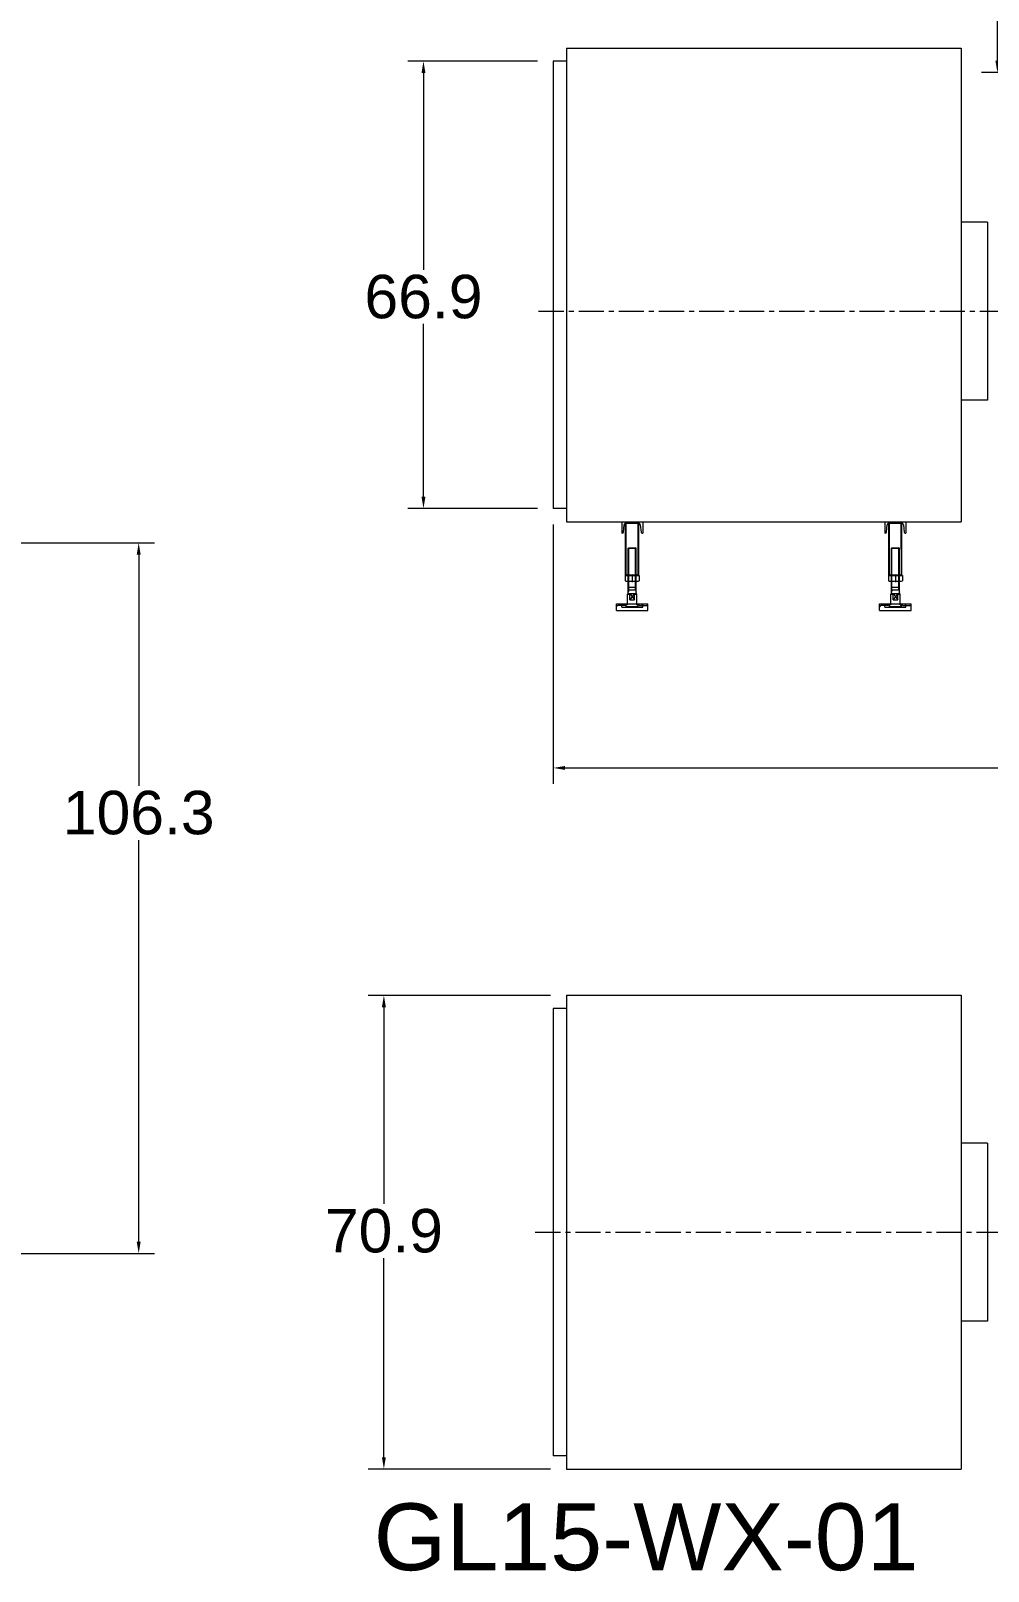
# Model space of a CAD drawing. Header units: inches. Extents: x 0 to 26418, y 0 to 20128.
# Drawn here: x 16515 to 20152, y 5981 to 11834 of the extents above; entities that cross this region are included whole.
import ezdxf

# ---------------------------------------------------------------- set-up
doc = ezdxf.new("R2010")
doc.units = ezdxf.units.IN
doc.header["$MEASUREMENT"] = 0
doc.linetypes.add('CENTER', pattern=[50.8, 31.75, -6.35, 6.35, -6.35])
doc.layers.get('Defpoints').update_dxf_attribs({"lineweight": 5})
doc.layers.add('CAXA1', color=5, linetype='CENTER', lineweight=5)
doc.styles.add('Roman', font='arial.ttf')
doc.styles.get("Standard").update_dxf_attribs({"font": 'arial.ttf'})
doc.dimstyles.new('ISO-25', dxfattribs={"dimscale": 30, "dimtxt": 1.5, "dimasz": 1.5, "dimexe": 2, "dimexo": 2, "dimtad": 1, "dimtih": 1, "dimtoh": 1, "dimdec": 1, "dimlfac": 0.03937, "dimdsep": 46, "dimtxsty": 'Standard', "dimcen": 2.5, "dimclrd": 7, "dimclre": 7, "dimclrt": 7, "dimadec": 0, "dimazin": 0, "dimtfac": 1, "dimtdec": 1, "dimtmove": 0, "dimatfit": 3, "dimfxl": 1, "dimlwd": 5, "dimlwe": 5, "dimarcsym": 0})

# ---------------------------------------------------------------- blocks, each defined once
blk = doc.blocks.new('*D50')
at = {"color": 7, "linetype": 'Continuous', "lineweight": 5, "transparency": 16777216}
for p, q in [((15656.3, 9888.1), (16984.7, 9888.1)), ((16924.7, 9843.1), (16924.7, 8965.2)), ((16924.7, 7233.1), (16924.7, 8759.1)), ((15656.3, 7188.1), (16984.7, 7188.1))]:
    blk.add_line(p, q, dxfattribs=at)
at = {"color": 7, "transparency": 16777216}
for points in [[(16917.2, 9843.1), (16932.2, 9843.1), (16924.7, 9888.1)], [(16917.2, 7233.1), (16932.2, 7233.1), (16924.7, 7188.1)]]:
    blk.add_solid(points, dxfattribs=at)
at = {"layer": 'Defpoints', "color": 0, "transparency": 16777216}
for p in [(15596.3, 9888.1), (15596.3, 7188.1), (16924.7, 7188.1)]:
    blk.add_point(p, dxfattribs=at)
at = {"color": 7, "lineweight": 5, "transparency": 16777216, "insert": (16924.7, 8862.2), "char_height": 165, "attachment_point": 5, "style": 'Roman'}
blk.add_mtext('106.3', dxfattribs=at)
blk = doc.blocks.new('*D45')
at = {"color": 7, "linetype": 'Continuous', "lineweight": 5, "transparency": 16777216}
for p, q in [((24618, 10158.3), (24618, 8972.9)), ((18499.7, 9958.4), (18499.7, 8972.9)), ((18544.7, 9032.9), (24573, 9032.9))]:
    blk.add_line(p, q, dxfattribs=at)
at = {"color": 7, "transparency": 16777216}
for points in [[(18544.7, 9040.4), (18544.7, 9025.4), (18499.7, 9032.9)], [(24573, 9040.4), (24573, 9025.4), (24618, 9032.9)]]:
    blk.add_solid(points, dxfattribs=at)
at = {"layer": 'Defpoints', "color": 0, "transparency": 16777216}
for p in [(24618, 10218.3), (18499.7, 10018.4), (24618, 9032.9)]:
    blk.add_point(p, dxfattribs=at)
at = {"color": 7, "lineweight": 5, "transparency": 16777216, "insert": (21558.9, 9154.8), "char_height": 165, "attachment_point": 5, "style": 'Roman'}
blk.add_mtext('{\\H1.25x;B}', dxfattribs=at)
blk = doc.blocks.new('*D36')
at = {"color": 7, "linetype": 'Continuous', "lineweight": 5, "transparency": 16777216}
for p, q in [((20225.3, 13774.8), (20127.2, 13774.8)), ((20187.2, 13729.8), (20187.2, 12902.5)), ((20187.2, 11719.8), (20187.2, 12700)), ((20462.8, 11674.8), (20127.2, 11674.8))]:
    blk.add_line(p, q, dxfattribs=at)
at = {"color": 7, "transparency": 16777216}
for points in [[(20179.7, 13729.8), (20194.7, 13729.8), (20187.2, 13774.8)], [(20179.7, 11719.8), (20194.7, 11719.8), (20187.2, 11674.8)]]:
    blk.add_solid(points, dxfattribs=at)
at = {"layer": 'Defpoints', "color": 0, "transparency": 16777216}
for p in [(20285.3, 13774.8), (20187.2, 11674.8), (20522.8, 11674.8)]:
    blk.add_point(p, dxfattribs=at)
at = {"color": 7, "lineweight": 5, "transparency": 16777216, "insert": (20187.2, 12801.2), "char_height": 165, "attachment_point": 5, "style": 'Roman'}
blk.add_mtext('F', dxfattribs=at)
blk = doc.blocks.new('*D33')
at = {"color": 7, "linetype": 'Continuous', "lineweight": 5, "transparency": 16777216}
for p, q in [((18489.7, 8168.9), (17796.3, 8168.9)), ((17856.3, 8123.9), (17856.3, 7376.5)), ((17856.3, 6413.9), (17856.3, 7170.5)), ((18489.7, 6368.9), (17796.3, 6368.9))]:
    blk.add_line(p, q, dxfattribs=at)
at = {"color": 7, "transparency": 16777216}
for points in [[(17848.8, 8123.9), (17863.8, 8123.9), (17856.3, 8168.9)], [(17848.8, 6413.9), (17863.8, 6413.9), (17856.3, 6368.9)]]:
    blk.add_solid(points, dxfattribs=at)
at = {"layer": 'Defpoints', "color": 0, "transparency": 16777216}
for p in [(18549.7, 8168.9), (17856.3, 6368.9), (18549.7, 6368.9)]:
    blk.add_point(p, dxfattribs=at)
at = {"color": 7, "lineweight": 5, "transparency": 16777216, "insert": (17856.3, 7273.5), "char_height": 165, "attachment_point": 5, "style": 'Roman'}
blk.add_mtext('70.9', dxfattribs=at)
blk = doc.blocks.new('*D34')
at = {"color": 7, "linetype": 'Continuous', "lineweight": 5, "transparency": 16777216}
for p, q in [((18439.7, 11718.4), (17946.7, 11718.4)), ((18006.7, 11673.4), (18006.7, 10925.9)), ((18006.7, 10063.4), (18006.7, 10720)), ((18439.7, 10018.4), (17946.7, 10018.4))]:
    blk.add_line(p, q, dxfattribs=at)
at = {"color": 7, "transparency": 16777216}
for points in [[(17999.2, 11673.4), (18014.2, 11673.4), (18006.7, 11718.4)], [(17999.2, 10063.4), (18014.2, 10063.4), (18006.7, 10018.4)]]:
    blk.add_solid(points, dxfattribs=at)
at = {"layer": 'Defpoints', "color": 0, "transparency": 16777216}
for p in [(18499.7, 11718.4), (18006.7, 10018.4), (18499.7, 10018.4)]:
    blk.add_point(p, dxfattribs=at)
at = {"color": 7, "lineweight": 5, "transparency": 16777216, "insert": (18006.7, 10822.9), "char_height": 165, "attachment_point": 5, "style": 'Roman'}
blk.add_mtext('66.9', dxfattribs=at)

msp = doc.modelspace()

# ---------------------------------------------------------------- linework, layer by layer
at = {"color": 7, "lineweight": 5}
for p, q in [((18549.67, 11768.4), (18549.67, 9968.4)), ((18549.67, 11768.4), (20049.67, 11768.4)), ((20049.67, 11768.4), (20049.67, 9968.4)), ((18499.67, 11718.4), (18499.67, 10018.4)), ((18549.67, 11718.4), (18499.67, 11718.4)), ((20149.67, 11106.4), (20049.67, 11106.4)), ((20149.67, 11106.4), (20149.67, 10430.4)), ((20149.67, 10430.4), (20049.67, 10430.4)), ((18549.67, 10018.4), (18499.67, 10018.4)), ((18549.67, 9968.4), (20049.67, 9968.4)), ((18759.67, 9968.4), (18839.67, 9968.4)), ((18759.67, 9968.4), (18759.67, 9925.4)), ((18766.13, 9929), (18768.85, 9956.2)), ((18774.67, 9764.4), (18774.67, 9963.11)), ((18776.81, 9963.4), (18822.53, 9963.4)), ((18776.81, 9764.4), (18777.17, 9963.4)), ((18822.53, 9764.4), (18822.17, 9963.4)), ((18824.67, 9764.4), (18824.67, 9963.11)), ((18830.49, 9956.2), (18833.21, 9929)), ((18839.67, 9968.4), (18839.67, 9925.4)), ((19759.67, 9968.4), (19839.67, 9968.4)), ((19759.67, 9968.4), (19759.67, 9925.4)), ((19766.13, 9929), (19768.85, 9956.2)), ((19774.67, 9764.4), (19774.67, 9963.11)), ((19776.81, 9963.4), (19822.53, 9963.4)), ((19776.81, 9764.4), (19777.17, 9963.4)), ((19822.53, 9764.4), (19822.17, 9963.4)), ((19824.67, 9764.4), (19824.67, 9963.11)), ((19830.49, 9956.2), (19833.21, 9929)), ((19839.67, 9968.4), (19839.67, 9925.4)), ((18762.15, 9925.4), (18759.67, 9925.4)), ((18837.19, 9925.4), (18839.67, 9925.4)), ((19762.15, 9925.4), (19759.67, 9925.4)), ((19837.19, 9925.4), (19839.67, 9925.4)), ((18784.67, 9867.4), (18786.67, 9869.4)), ((18784.67, 9867.4), (18814.67, 9867.4)), ((18784.67, 9695.4), (18784.67, 9867.4)), ((18786.56, 9709.37), (18786.56, 9869.29)), ((18786.67, 9869.4), (18812.67, 9869.4)), ((18814.67, 9867.4), (18812.67, 9869.4)), ((18812.77, 9709.37), (18812.77, 9869.29)), ((18814.67, 9695.4), (18814.67, 9867.4)), ((19784.67, 9867.4), (19786.67, 9869.4)), ((19784.67, 9867.4), (19814.67, 9867.4)), ((19784.67, 9695.4), (19784.67, 9867.4)), ((19786.56, 9709.37), (19786.56, 9869.29)), ((19786.67, 9869.4), (19812.67, 9869.4)), ((19814.67, 9867.4), (19812.67, 9869.4)), ((19812.77, 9709.37), (19812.77, 9869.29)), ((19814.67, 9695.4), (19814.67, 9867.4)), ((18773.11, 9764.39), (18773.11, 9744.1)), ((18774.67, 9766.4), (18824.67, 9766.4)), ((18776.81, 9764.4), (18824.67, 9764.4)), ((18779.75, 9766.4), (18819.58, 9766.4)), ((18779.75, 9742.1), (18819.58, 9742.1)), ((18784.17, 9719.4), (18815.17, 9719.4)), ((18786.39, 9744.1), (18786.39, 9764.39)), ((18799.67, 9768.4), (18799.67, 9739.1)), ((18812.94, 9744.1), (18812.94, 9764.39)), ((18826.22, 9764.39), (18826.22, 9744.1)), ((19773.11, 9764.39), (19773.11, 9744.1)), ((19774.67, 9766.4), (19824.67, 9766.4)), ((19776.81, 9764.4), (19824.67, 9764.4)), ((19779.75, 9766.4), (19819.58, 9766.4)), ((19779.75, 9742.1), (19819.58, 9742.1)), ((19784.17, 9719.4), (19815.17, 9719.4)), ((19786.39, 9744.1), (19786.39, 9764.39)), ((19799.67, 9768.4), (19799.67, 9739.1)), ((19812.94, 9744.1), (19812.94, 9764.39)), ((19826.22, 9764.39), (19826.22, 9744.1)), ((18784.17, 9695.4), (18782.17, 9693.4)), ((18782.17, 9652.4), (18782.17, 9693.4)), ((18782.17, 9693.4), (18790.65, 9693.4)), ((18784.17, 9695.4), (18815.17, 9695.4)), ((18784.67, 9709.4), (18814.67, 9709.4)), ((18786.56, 9709.37), (18784.67, 9700.25)), ((18808.68, 9695.4), (18790.65, 9671.4)), ((18790.65, 9695.4), (18808.68, 9671.4)), ((18790.65, 9671.4), (18790.65, 9695.4)), ((18790.65, 9671.4), (18808.68, 9671.4)), ((18808.68, 9671.4), (18808.68, 9695.4)), ((18808.68, 9693.4), (18817.17, 9693.4)), ((18812.77, 9709.37), (18814.67, 9700.25)), ((18815.17, 9695.4), (18817.17, 9693.4)), ((18817.17, 9652.4), (18817.17, 9693.4)), ((19784.17, 9695.4), (19782.17, 9693.4)), ((19782.17, 9652.4), (19782.17, 9693.4)), ((19782.17, 9693.4), (19790.65, 9693.4)), ((19784.17, 9695.4), (19815.17, 9695.4)), ((19784.67, 9709.4), (19814.67, 9709.4)), ((19786.56, 9709.37), (19784.67, 9700.25)), ((19808.68, 9695.4), (19790.65, 9671.4)), ((19790.65, 9695.4), (19808.68, 9671.4)), ((19790.65, 9671.4), (19790.65, 9695.4)), ((19790.65, 9671.4), (19808.68, 9671.4)), ((19808.68, 9671.4), (19808.68, 9695.4)), ((19808.68, 9693.4), (19817.17, 9693.4)), ((19812.77, 9709.37), (19814.67, 9700.25)), ((19815.17, 9695.4), (19817.17, 9693.4)), ((19817.17, 9652.4), (19817.17, 9693.4)), ((18739.67, 9656.4), (18859.67, 9656.4)), ((18739.67, 9631.4), (18739.67, 9656.4)), ((18739.67, 9631.4), (18739.67, 9645.4)), ((18739.67, 9631.4), (18859.67, 9631.4)), ((18739.67, 9631.4), (18859.67, 9631.4)), ((18759.67, 9650.4), (18744.67, 9650.4)), ((18759.67, 9644.4), (18759.67, 9656.4)), ((18759.67, 9656.4), (18839.67, 9656.4)), ((18759.67, 9644.4), (18839.67, 9644.4)), ((18761.67, 9650.4), (18761.67, 9656.4)), ((18772.67, 9650.4), (18761.67, 9650.4)), ((18772.67, 9650.4), (18772.67, 9656.4)), ((18776.67, 9644.4), (18776.67, 9652.4)), ((18782.17, 9652.4), (18776.67, 9652.4)), ((18777.17, 9646.4), (18777.17, 9652.4)), ((18777.17, 9646.4), (18822.17, 9646.4)), ((18781.17, 9652.4), (18781.17, 9656.4)), ((18817.17, 9652.4), (18822.67, 9652.4)), ((18818.17, 9652.4), (18818.17, 9656.4)), ((18822.17, 9646.4), (18822.17, 9652.4)), ((18822.67, 9644.4), (18822.67, 9652.4)), ((18826.67, 9650.4), (18826.67, 9656.4)), ((18826.67, 9650.4), (18837.67, 9650.4)), ((18837.67, 9650.4), (18837.67, 9656.4)), ((18839.67, 9644.4), (18839.67, 9656.4)), ((18839.67, 9650.4), (18854.67, 9650.4)), ((18859.67, 9631.4), (18859.67, 9656.4)), ((18859.67, 9631.4), (18859.67, 9645.4)), ((19739.67, 9656.4), (19859.67, 9656.4)), ((19739.67, 9631.4), (19739.67, 9656.4)), ((19739.67, 9631.4), (19739.67, 9645.4)), ((19739.67, 9631.4), (19859.67, 9631.4)), ((19739.67, 9631.4), (19859.67, 9631.4)), ((19759.67, 9650.4), (19744.67, 9650.4)), ((19759.67, 9644.4), (19759.67, 9656.4)), ((19759.67, 9656.4), (19839.67, 9656.4)), ((19759.67, 9644.4), (19839.67, 9644.4)), ((19761.67, 9650.4), (19761.67, 9656.4)), ((19772.67, 9650.4), (19761.67, 9650.4)), ((19772.67, 9650.4), (19772.67, 9656.4)), ((19776.67, 9644.4), (19776.67, 9652.4)), ((19782.17, 9652.4), (19776.67, 9652.4)), ((19777.17, 9646.4), (19777.17, 9652.4)), ((19777.17, 9646.4), (19822.17, 9646.4)), ((19781.17, 9652.4), (19781.17, 9656.4)), ((19817.17, 9652.4), (19822.67, 9652.4)), ((19818.17, 9652.4), (19818.17, 9656.4)), ((19822.17, 9646.4), (19822.17, 9652.4)), ((19822.67, 9644.4), (19822.67, 9652.4)), ((19826.67, 9650.4), (19826.67, 9656.4)), ((19826.67, 9650.4), (19837.67, 9650.4)), ((19837.67, 9650.4), (19837.67, 9656.4)), ((19839.67, 9644.4), (19839.67, 9656.4)), ((19839.67, 9650.4), (19854.67, 9650.4)), ((19859.67, 9631.4), (19859.67, 9656.4)), ((19859.67, 9631.4), (19859.67, 9645.4)), ((18549.67, 8168.94), (18549.67, 6368.94)), ((18549.67, 8168.94), (20049.67, 8168.94)), ((20049.67, 8168.94), (20049.67, 6368.94)), ((18499.67, 8118.94), (18499.67, 6418.94)), ((18549.67, 8118.94), (18499.67, 8118.94)), ((20149.67, 7606.94), (20049.67, 7606.94)), ((20149.67, 7606.94), (20149.67, 6930.94)), ((20149.67, 6930.94), (20049.67, 6930.94)), ((18549.67, 6418.94), (18499.67, 6418.94)), ((18549.67, 6368.94), (20049.67, 6368.94))]:
    msp.add_line(p, q, dxfattribs=at)
for centre, radius, start, end in [((18776.81, 9955.4), 8, 90, 174.289407), ((18822.53, 9955.4), 8, 5.710593, 90), ((19776.81, 9955.4), 8, 90, 174.289407), ((19822.53, 9955.4), 8, 5.710593, 90), ((18762.15, 9929.4), 4, 270, 354.289407), ((18837.19, 9929.4), 4, 185.710593, 270), ((19762.15, 9929.4), 4, 270, 354.289407), ((19837.19, 9929.4), 4, 185.710593, 270), ((18779.75, 9754.4), 12, 56.411319, 123.588681), ((18779.75, 9754.1), 12, 236.411319, 303.588681), ((18799.67, 9721.4), 45, 72.837058, 107.162942), ((18799.67, 9787.1), 45, 252.837058, 287.162942), ((18819.58, 9754.4), 12, 56.411319, 123.588681), ((18819.58, 9754.1), 12, 236.411319, 303.588681), ((19779.75, 9754.4), 12, 56.411319, 123.588681), ((19779.75, 9754.1), 12, 236.411319, 303.588681), ((19799.67, 9721.4), 45, 72.837058, 107.162942), ((19799.67, 9787.1), 45, 252.837058, 287.162942), ((19819.58, 9754.4), 12, 56.411319, 123.588681), ((19819.58, 9754.1), 12, 236.411319, 303.588681), ((18744.67, 9645.4), 5, 90, 180), ((18799.67, 9771.96), 127.56, 259.840784, 280.159216), ((18854.67, 9645.4), 5, 0, 90), ((19744.67, 9645.4), 5, 90, 180), ((19799.67, 9771.96), 127.56, 259.840784, 280.159216), ((19854.67, 9645.4), 5, 0, 90)]:
    msp.add_arc(centre, radius, start, end, dxfattribs=at)
at = {"layer": 'CAXA1', "linetype": 'CENTER', "lineweight": 5, "ltscale": 3}
for p, q in [((18444.06, 10768.4), (21659.03, 10768.4)), ((18431.46, 7268.94), (21807.32, 7268.94))]:
    msp.add_line(p, q, dxfattribs=at)

# ---------------------------------------------------------------- texts
at = {"color": 7, "linetype": 'Continuous', "lineweight": 5, "insert": (17817.61, 6238.45), "char_height": 254, "attachment_point": 1, "style": 'Roman'}
msp.add_mtext_dynamic_manual_height_columns('GL15-WX-01', width=3244.2481, gutter_width=1, heights=[0], dxfattribs=at)

# ---------------------------------------------------------------- dimensions: what is measured, and where the dimension line sits
at = {"color": 7, "lineweight": 5}
dim = msp.add_linear_dim(base=(20187.25, 11674.8), p1=(20285.3, 13774.8), p2=(20522.8, 11674.8), angle=90, text='F', dimstyle='ISO-25', override={"dimtxt": 5.5, "dimpost": '\\X', "dimtxsty": 'Roman', "dimtmove": 1}, dxfattribs=at)
dim.commit()
dim.dimension.update_dxf_attribs({"geometry": '*D36', "text_midpoint": (20187.25, 12801.21), "dimtype": 160})
for base, p1, p2, picture, middle in [((18006.67, 10018.4), (18499.67, 11718.4), (18499.67, 10018.4), '*D34', (18006.67, 10822.95)), ((16924.71, 7188.11), (15596.34, 9888.11), (15596.34, 7188.11), '*D50', (16924.71, 8862.16)), ((17856.29, 6368.94), (18549.67, 8168.94), (18549.67, 6368.94), '*D33', (17856.29, 7273.49))]:
    dim = msp.add_linear_dim(base=base, p1=p1, p2=p2, angle=90, dimstyle='ISO-25', override={"dimtxt": 5.5, "dimpost": '\\X', "dimtxsty": 'Roman', "dimtmove": 1}, dxfattribs=at)
    dim.commit()
    dim.dimension.update_dxf_attribs({"geometry": picture, "text_midpoint": middle, "dimtype": 160})
dim = msp.add_linear_dim(base=(24618.05, 9032.95), p1=(18499.67, 10018.4), p2=(24618.05, 10218.27), text='{\\H1.25x;B}', dimstyle='ISO-25', override={"dimtxt": 5.5, "dimpost": '\\X', "dimtxsty": 'Roman', "dimtmove": 1}, dxfattribs=at)
dim.commit()
dim.dimension.update_dxf_attribs({"geometry": '*D45', "text_midpoint": (21558.86, 9032.95), "dimtype": 160})

doc.saveas('drawing.dxf')
